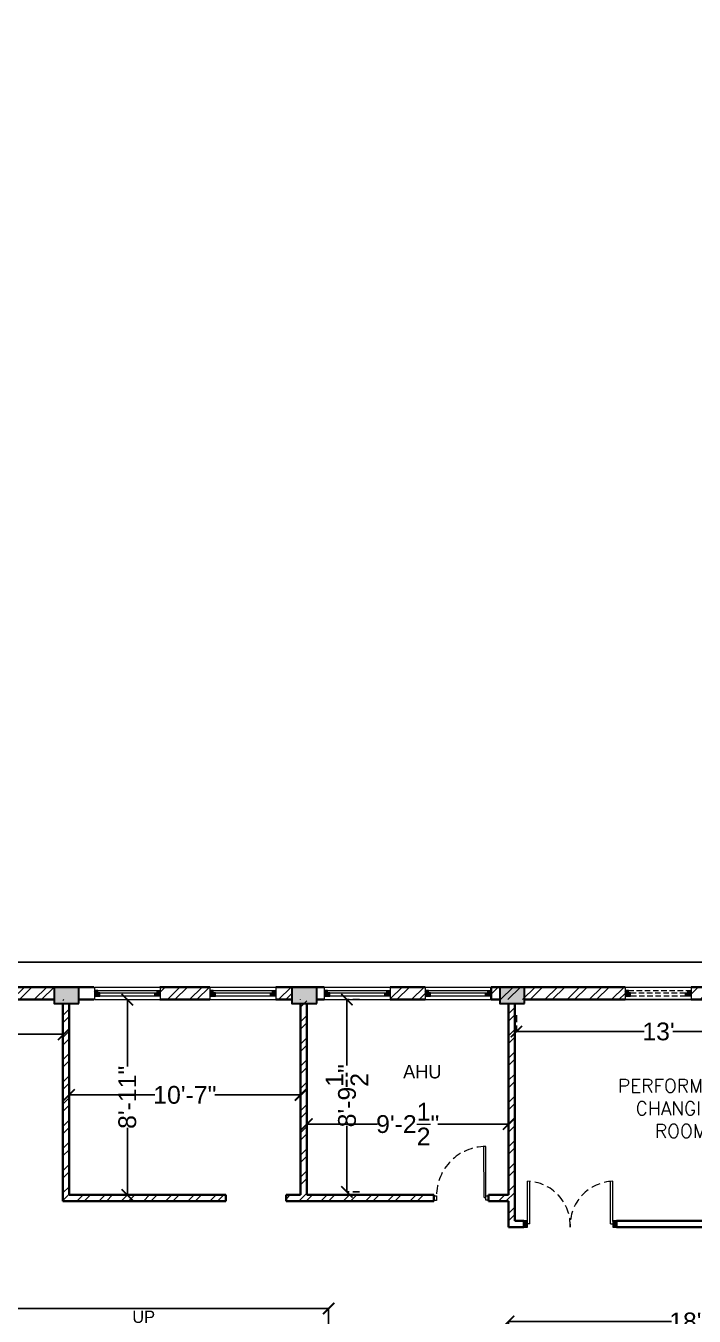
# Model space of a CAD drawing. Header units: inches. Extents: x 845 to 17085, y 908 to 10810.
# Drawn here: x 4651 to 5018, y 1903 to 2612 of the extents above; entities that cross this region are included whole.
import ezdxf

# ---------------------------------------------------------------- set-up
doc = ezdxf.new("R2010")
doc.units = ezdxf.units.IN
doc.header["$LTSCALE"] = 15
doc.header["$MEASUREMENT"] = 0
for name, pattern in [('ACAD_ISO04W100', [30.5, 24, -3, 0.5, -3]), ('CONTINUA', [0]), ('DASHED2', [0.375, 0.25, -0.125])]:
    doc.linetypes.add(name, pattern=pattern)
for name, color, linetype, lineweight in [('.15', 4, 'Continuous', 15), ('c1', 21, 'Continuous', 30), ('GRID', 8, 'ACAD_ISO04W100', 5), ('HATCH', 251, 'Continuous', 5), ('humans', 7, 'Continuous', 15), ('L-TXT', 255, 'Continuous', 9), ('PDF_Layer1', 1, 'Continuous', 18), ('wall 1', 1, 'Continuous', 35), ('WIND & DOOR', 160, 'Continuous', 9), ('window and door', 170, 'Continuous', 9)]:
    doc.layers.add(name, color=color, linetype=linetype, lineweight=lineweight)
for name, color, linetype in [('dimension', 7, 'Continuous'), ('MEUBLE', 55, 'Continuous'), ('TEX', 133, 'Continuous'), ('Text', 255, 'Continuous')]:
    doc.layers.add(name, color=color, linetype=linetype)
doc.layers.add('door and window', color=7, linetype='Continuous', lineweight=25, true_color=0x0609c1)
doc.styles.add('ROMANS', font='ROMANS')
doc.styles.get("Standard").update_dxf_attribs({"font": 'arial.ttf'})
doc.dimstyles.get("Standard").update_dxf_attribs({"dimtxt": 9.75, "dimasz": 6.25, "dimexe": 0.18, "dimexo": 0.0625, "dimgap": 0.09, "dimtad": 0, "dimdec": 1, "dimzin": 0, "dimdsep": 46, "dimlunit": 4, "dimtxsty": 'Standard', "dimblk": 'ARCHTICK', "dimcen": 0.09, "dimadec": 0, "dimazin": 0, "dimtfac": 1, "dimtdec": 1, "dimtofl": 0, "dimtmove": 0, "dimatfit": 3, "dimldrblk": 'ARCHTICK', "dimfxl": 1, "dimtolj": 1, "dimtzin": 0, "dimlwd": 25, "dimarcsym": 0})
pattern_1 = [(45, (-95896.523, -42758.996), (-6.0932045, 6.0932045), []), (45, (-95892.4605, -42758.996), (-6.0932045, 6.0932045), [])]

# ---------------------------------------------------------------- blocks, each defined once
blk = doc.blocks.new('_ArchTick')
at = {"layer": 'GRID', "color": 0, "const_width": 0.15}
blk.add_lwpolyline([(-0.5, -0.5), (0.5, 0.5)], dxfattribs=at)
blk = doc.blocks.new('*D371')
at = {"layer": 'Defpoints', "color": 0, "linetype": 'ByBlock', "lineweight": 211, "transparency": 16777216}
for p in [(5141.38, 2097.48), (3917.45, 2083.84), (5141.38, 2083.84)]:
    blk.add_point(p, dxfattribs=at)
at = {"layer": 'humans', "color": 0, "linetype": 'ByBlock', "lineweight": -2, "transparency": 16777216}
for p, q in [((3917.45, 2083.9), (3917.45, 2097.66)), ((5141.38, 2083.9), (5141.38, 2097.66))]:
    blk.add_line(p, q, dxfattribs=at)
at = {"layer": 'humans', "color": 0, "linetype": 'Continuous', "lineweight": 25, "transparency": 16777216}
for p, q in [((3917.45, 2097.48), (4517.72, 2097.48)), ((5141.38, 2097.48), (4541.11, 2097.48))]:
    blk.add_line(p, q, dxfattribs=at)
at = {"layer": 'humans', "color": 0, "linetype": 'ByBlock', "lineweight": 25, "transparency": 16777216, "xscale": 6.25, "yscale": 6.25, "zscale": 6.25, "rotation": 180}
blk.add_blockref('_ArchTick', (3917.45, 2097.48), dxfattribs=at)
at = {"layer": 'humans', "color": 0, "linetype": 'ByBlock', "lineweight": 25, "transparency": 16777216, "xscale": 6.25, "yscale": 6.25, "zscale": 6.25}
blk.add_blockref('_ArchTick', (5141.38, 2097.48), dxfattribs=at)
at = {"layer": 'humans', "color": 0, "linetype": 'ByBlock', "transparency": 16777216, "insert": (4529.41, 2097.48), "char_height": 9.75, "attachment_point": 5}
blk.add_mtext("\\A1;102'", dxfattribs=at)
blk = doc.blocks.new('*D359')
at = {"layer": 'Defpoints', "color": 0, "linetype": 'ByBlock', "lineweight": 211, "transparency": 16777216}
for p in [(4817.26, 1907.33), (4219.12, 1887.72), (4817.26, 1887.72)]:
    blk.add_point(p, dxfattribs=at)
at = {"layer": 'humans', "color": 0, "linetype": 'ByBlock', "lineweight": -2, "transparency": 16777216}
for p, q in [((4219.12, 1887.78), (4219.12, 1907.51)), ((4817.26, 1887.78), (4817.26, 1907.51))]:
    blk.add_line(p, q, dxfattribs=at)
at = {"layer": 'humans', "color": 0, "linetype": 'Continuous', "lineweight": 25, "transparency": 16777216}
for p, q in [((4219.12, 1907.33), (4497.37, 1907.33)), ((4817.26, 1907.33), (4539.01, 1907.33))]:
    blk.add_line(p, q, dxfattribs=at)
at = {"layer": 'humans', "color": 0, "linetype": 'ByBlock', "lineweight": 25, "transparency": 16777216, "xscale": 6.25, "yscale": 6.25, "zscale": 6.25, "rotation": 180}
blk.add_blockref('_ArchTick', (4219.12, 1907.33), dxfattribs=at)
at = {"layer": 'humans', "color": 0, "linetype": 'ByBlock', "lineweight": 25, "transparency": 16777216, "xscale": 6.25, "yscale": 6.25, "zscale": 6.25}
blk.add_blockref('_ArchTick', (4817.26, 1907.33), dxfattribs=at)
at = {"layer": 'humans', "color": 0, "linetype": 'ByBlock', "transparency": 16777216, "insert": (4518.19, 1907.33), "char_height": 9.75, "attachment_point": 5}
blk.add_mtext('\\A1;49\'-10"', dxfattribs=at)
blk = doc.blocks.new('*D360')
at = {"layer": 'Defpoints', "color": 0, "linetype": 'ByBlock', "lineweight": 211, "transparency": 16777216}
for p in [(4674.83, 2039.22), (4801.86, 2039.22), (4801.86, 2024.58)]:
    blk.add_point(p, dxfattribs=at)
at = {"layer": 'humans', "color": 0, "linetype": 'ByBlock', "lineweight": -2, "transparency": 16777216}
for p, q in [((4674.83, 2039.16), (4674.83, 2024.4)), ((4801.86, 2039.16), (4801.86, 2024.4))]:
    blk.add_line(p, q, dxfattribs=at)
at = {"layer": 'humans', "color": 0, "linetype": 'Continuous', "lineweight": 25, "transparency": 16777216}
for p, q in [((4674.83, 2024.58), (4721.97, 2024.58)), ((4801.86, 2024.58), (4754.73, 2024.58))]:
    blk.add_line(p, q, dxfattribs=at)
at = {"layer": 'humans', "color": 0, "linetype": 'ByBlock', "lineweight": 25, "transparency": 16777216, "xscale": 6.25, "yscale": 6.25, "zscale": 6.25, "rotation": 180}
blk.add_blockref('_ArchTick', (4674.83, 2024.58), dxfattribs=at)
at = {"layer": 'humans', "color": 0, "linetype": 'ByBlock', "lineweight": 25, "transparency": 16777216, "xscale": 6.25, "yscale": 6.25, "zscale": 6.25}
blk.add_blockref('_ArchTick', (4801.86, 2024.58), dxfattribs=at)
at = {"layer": 'humans', "color": 0, "linetype": 'ByBlock', "transparency": 16777216, "insert": (4738.35, 2024.58), "char_height": 9.75, "attachment_point": 5}
blk.add_mtext('\\A1;10\'-7"', dxfattribs=at)
blk = doc.blocks.new('*D361')
at = {"layer": 'Defpoints', "color": 0, "linetype": 'ByBlock', "lineweight": 211, "transparency": 16777216}
for p in [(4805.33, 2022.25), (4916.02, 2022.24), (4916.02, 2008.61)]:
    blk.add_point(p, dxfattribs=at)
at = {"layer": 'humans', "color": 0, "linetype": 'ByBlock', "lineweight": -2, "transparency": 16777216}
for p, q in [((4805.33, 2022.19), (4805.33, 2008.43)), ((4916.02, 2022.18), (4916.02, 2008.43))]:
    blk.add_line(p, q, dxfattribs=at)
at = {"layer": 'humans', "color": 0, "linetype": 'Continuous', "lineweight": 25, "transparency": 16777216}
for p, q in [((4805.33, 2008.61), (4844.07, 2008.61)), ((4916.02, 2008.61), (4877.28, 2008.61))]:
    blk.add_line(p, q, dxfattribs=at)
at = {"layer": 'humans', "color": 0, "linetype": 'ByBlock', "lineweight": 25, "transparency": 16777216, "xscale": 6.25, "yscale": 6.25, "zscale": 6.25}
for p, rotation in [((4805.33, 2008.61), 179.9970350144313), ((4916.02, 2008.61), 359.9970350144313)]:
    blk.add_blockref('_ArchTick', p, dxfattribs=dict(at, rotation=rotation))
at = {"layer": 'humans', "color": 0, "linetype": 'ByBlock', "transparency": 16777216, "insert": (4860.68, 2008.61), "char_height": 9.75, "attachment_point": 5, "rotation": 359.99704}
blk.add_mtext('\\A1;9\'-2{\\H1x;\\S1/2;}"', dxfattribs=at)
blk = doc.blocks.new('*D363')
at = {"layer": 'Defpoints', "color": 0, "linetype": 'ByBlock', "lineweight": 211, "transparency": 16777216}
for p in [(4706.8, 2076.91), (4706.8, 1969.7), (4706.8, 1969.7)]:
    blk.add_point(p, dxfattribs=at)
at = {"layer": 'humans', "color": 0, "linetype": 'Continuous', "lineweight": 25, "transparency": 16777216}
for p, q in [((4706.8, 2076.91), (4706.8, 2040.15)), ((4706.8, 1969.7), (4706.8, 2006.46))]:
    blk.add_line(p, q, dxfattribs=at)
at = {"layer": 'humans', "color": 0, "linetype": 'ByBlock', "lineweight": -2, "transparency": 16777216}
for p, q in [((4706.86, 2076.91), (4706.98, 2076.91)), ((4706.86, 1969.7), (4706.98, 1969.7))]:
    blk.add_line(p, q, dxfattribs=at)
at = {"layer": 'humans', "color": 0, "linetype": 'ByBlock', "lineweight": 25, "transparency": 16777216, "xscale": 6.25, "yscale": 6.25, "zscale": 6.25}
for p, rotation in [((4706.8, 2076.91), 90), ((4706.8, 1969.7), 270)]:
    blk.add_blockref('_ArchTick', p, dxfattribs=dict(at, rotation=rotation))
at = {"layer": 'humans', "color": 0, "linetype": 'ByBlock', "transparency": 16777216, "insert": (4706.8, 2023.3), "char_height": 9.75, "attachment_point": 5, "rotation": 90}
blk.add_mtext('\\A1;8\'-11"', dxfattribs=at)
blk = doc.blocks.new('*D364')
at = {"layer": 'Defpoints', "color": 0, "linetype": 'ByBlock', "lineweight": 211, "transparency": 16777216}
for p in [(5134.58, 1900.25), (4916.02, 1890.39), (5134.58, 1890.39)]:
    blk.add_point(p, dxfattribs=at)
at = {"layer": 'humans', "color": 0, "linetype": 'ByBlock', "lineweight": -2, "transparency": 16777216}
for p, q in [((4916.02, 1890.45), (4916.02, 1900.43)), ((5134.58, 1890.45), (5134.58, 1900.43))]:
    blk.add_line(p, q, dxfattribs=at)
at = {"layer": 'humans', "color": 0, "linetype": 'Continuous', "lineweight": 25, "transparency": 16777216}
for p, q in [((4916.02, 1900.25), (5005.37, 1900.25)), ((5134.58, 1900.25), (5045.23, 1900.25))]:
    blk.add_line(p, q, dxfattribs=at)
at = {"layer": 'humans', "color": 0, "linetype": 'ByBlock', "lineweight": 25, "transparency": 16777216, "xscale": 6.25, "yscale": 6.25, "zscale": 6.25, "rotation": 180}
blk.add_blockref('_ArchTick', (4916.02, 1900.25), dxfattribs=at)
at = {"layer": 'humans', "color": 0, "linetype": 'ByBlock', "lineweight": 25, "transparency": 16777216, "xscale": 6.25, "yscale": 6.25, "zscale": 6.25}
blk.add_blockref('_ArchTick', (5134.58, 1900.25), dxfattribs=at)
at = {"layer": 'humans', "color": 0, "linetype": 'ByBlock', "transparency": 16777216, "insert": (5025.3, 1900.25), "char_height": 9.75, "attachment_point": 5}
blk.add_mtext('\\A1;18\'-2{\\H1x;\\S1/2;}"', dxfattribs=at)
blk = doc.blocks.new('*D296')
at = {"layer": 'Defpoints', "color": 0, "linetype": 'DASHED2', "lineweight": 211, "transparency": 16777216}
for p in [(4382.32, 2057.91), (4671.82, 2057.91), (4671.82, 2057.91)]:
    blk.add_point(p, dxfattribs=at)
at = {"layer": 'dimension', "color": 0, "linetype": 'DASHED2', "lineweight": -2, "transparency": 16777216}
for p, q in [((4382.32, 2057.97), (4382.32, 2058.09)), ((4671.82, 2057.97), (4671.82, 2058.09))]:
    blk.add_line(p, q, dxfattribs=at)
at = {"layer": 'dimension', "color": 0, "linetype": 'Continuous', "lineweight": 25, "transparency": 16777216}
for p, q in [((4382.32, 2057.91), (4506.59, 2057.91)), ((4671.82, 2057.91), (4547.54, 2057.91))]:
    blk.add_line(p, q, dxfattribs=at)
at = {"layer": 'dimension', "color": 0, "linetype": 'DASHED2', "lineweight": 25, "transparency": 16777216, "xscale": 6.25, "yscale": 6.25, "zscale": 6.25, "rotation": 180}
blk.add_blockref('_ArchTick', (4382.32, 2057.91), dxfattribs=at)
at = {"layer": 'dimension', "color": 0, "linetype": 'DASHED2', "lineweight": 25, "transparency": 16777216, "xscale": 6.25, "yscale": 6.25, "zscale": 6.25}
blk.add_blockref('_ArchTick', (4671.82, 2057.91), dxfattribs=at)
at = {"layer": 'dimension', "color": 0, "linetype": 'DASHED2', "lineweight": 30, "transparency": 16777216, "insert": (4527.07, 2057.91), "char_height": 9.75, "attachment_point": 5}
blk.add_mtext('\\A1;24\'-1{\\H1x;\\S1/2;}"', dxfattribs=at)
blk = doc.blocks.new('*D297')
at = {"layer": 'Defpoints', "color": 0, "linetype": 'DASHED2', "lineweight": 211, "transparency": 16777216}
for p in [(4834.32, 2076.91), (4827.32, 1971.41), (4834.32, 1971.41)]:
    blk.add_point(p, dxfattribs=at)
at = {"layer": 'dimension', "color": 0, "linetype": 'DASHED2', "lineweight": -2, "transparency": 16777216}
for p, q in [((4834.25, 2076.91), (4827.14, 2076.91)), ((4834.25, 1971.41), (4827.14, 1971.41))]:
    blk.add_line(p, q, dxfattribs=at)
at = {"layer": 'dimension', "color": 0, "linetype": 'Continuous', "lineweight": 25, "transparency": 16777216}
for p, q in [((4827.32, 2076.91), (4827.32, 2040.77)), ((4827.32, 1971.41), (4827.32, 2007.55))]:
    blk.add_line(p, q, dxfattribs=at)
at = {"layer": 'dimension', "color": 0, "linetype": 'DASHED2', "lineweight": 25, "transparency": 16777216, "xscale": 6.25, "yscale": 6.25, "zscale": 6.25}
for p, rotation in [((4827.32, 2076.91), 90), ((4827.32, 1971.41), 270)]:
    blk.add_blockref('_ArchTick', p, dxfattribs=dict(at, rotation=rotation))
at = {"layer": 'dimension', "color": 0, "linetype": 'DASHED2', "lineweight": 30, "transparency": 16777216, "insert": (4827.32, 2024.16), "char_height": 9.75, "attachment_point": 5, "rotation": 90}
blk.add_mtext('\\A1;8\'-9{\\H1x;\\S1/2;}"', dxfattribs=at)
blk = doc.blocks.new('*D298')
at = {"layer": 'Defpoints', "color": 0, "linetype": 'DASHED2', "lineweight": 211, "transparency": 16777216}
for p in [(4920.32, 2068.41), (5076.32, 2068.41), (5076.32, 2059.41)]:
    blk.add_point(p, dxfattribs=at)
at = {"layer": 'dimension', "color": 0, "linetype": 'DASHED2', "lineweight": -2, "transparency": 16777216}
for p, q in [((4920.32, 2068.34), (4920.32, 2059.23)), ((5076.32, 2068.34), (5076.32, 2059.23))]:
    blk.add_line(p, q, dxfattribs=at)
at = {"layer": 'dimension', "color": 0, "linetype": 'Continuous', "lineweight": 25, "transparency": 16777216}
for p, q in [((4920.32, 2059.41), (4990.41, 2059.41)), ((5076.32, 2059.41), (5006.22, 2059.41))]:
    blk.add_line(p, q, dxfattribs=at)
at = {"layer": 'dimension', "color": 0, "linetype": 'DASHED2', "lineweight": 25, "transparency": 16777216, "xscale": 6.25, "yscale": 6.25, "zscale": 6.25, "rotation": 180}
blk.add_blockref('_ArchTick', (4920.32, 2059.41), dxfattribs=at)
at = {"layer": 'dimension', "color": 0, "linetype": 'DASHED2', "lineweight": 25, "transparency": 16777216, "xscale": 6.25, "yscale": 6.25, "zscale": 6.25}
blk.add_blockref('_ArchTick', (5076.32, 2059.41), dxfattribs=at)
at = {"layer": 'dimension', "color": 0, "linetype": 'DASHED2', "lineweight": 30, "transparency": 16777216, "insert": (4998.32, 2059.41), "char_height": 9.75, "attachment_point": 5}
blk.add_mtext("\\A1;13'", dxfattribs=at)
blk = doc.blocks.new('*D328')
at = {"layer": 'Defpoints', "color": 0, "linetype": 'DASHED2', "lineweight": 211, "transparency": 16777216}
for p in [(4447.8, 4239.51), (4276.42, 3387.16), (4447.8, 3387.16), (4733.32, 1786.91), (4733.32, 1708.41), (4746.82, 1708.41)]:
    blk.add_point(p, dxfattribs=at)
at = {"layer": 'dimension', "color": 0, "linetype": 'DASHED2', "lineweight": -2, "transparency": 16777216}
for p, q in [((4733.38, 1786.91), (4747, 1786.91)), ((4733.38, 1708.41), (4747, 1708.41))]:
    blk.add_line(p, q, dxfattribs=at)
at = {"layer": 'dimension', "color": 0, "linetype": 'Continuous', "lineweight": 25, "transparency": 16777216}
for p, q in [((4746.82, 1786.91), (4746.82, 1764.29)), ((4746.82, 1708.41), (4746.82, 1731.03))]:
    blk.add_line(p, q, dxfattribs=at)
at = {"layer": 'L-TXT', "color": 0, "linetype": 'DASHED2', "lineweight": -2, "transparency": 16777216}
for p, q in [((4447.74, 4239.51), (4276.24, 4239.51)), ((4447.74, 3387.16), (4276.24, 3387.16))]:
    blk.add_line(p, q, dxfattribs=at)
at = {"layer": 'L-TXT', "color": 0, "linetype": 'Continuous', "lineweight": 25, "transparency": 16777216}
for p, q in [((4276.42, 4239.51), (4276.42, 3833.69)), ((4276.42, 3387.16), (4276.42, 3792.99))]:
    blk.add_line(p, q, dxfattribs=at)
at = {"layer": 'dimension', "color": 0, "linetype": 'DASHED2', "lineweight": 25, "transparency": 16777216, "xscale": 6.25, "yscale": 6.25, "zscale": 6.25}
for p, rotation in [((4746.82, 1786.91), 90), ((4746.82, 1708.41), 270)]:
    blk.add_blockref('_ArchTick', p, dxfattribs=dict(at, rotation=rotation))
at = {"layer": 'L-TXT', "color": 0, "linetype": 'DASHED2', "lineweight": 25, "transparency": 16777216, "xscale": 6.25, "yscale": 6.25, "zscale": 6.25}
for p, rotation in [((4276.42, 4239.51), 90), ((4276.42, 3387.16), 270)]:
    blk.add_blockref('_ArchTick', p, dxfattribs=dict(at, rotation=rotation))
at = {"layer": 'dimension', "color": 0, "linetype": 'DASHED2', "lineweight": 30, "transparency": 16777216, "insert": (4746.82, 1747.66), "char_height": 9.75, "attachment_point": 5, "rotation": 90}
blk.add_mtext('\\A1;6\'-6{\\H1x;\\S1/2;}"', dxfattribs=at)
at = {"layer": 'L-TXT', "color": 0, "linetype": 'DASHED2', "lineweight": 211, "transparency": 16777216, "insert": (4276.42, 3813.34), "char_height": 9.75, "attachment_point": 5, "rotation": 90}
blk.add_mtext('\\A1;71\'-0{\\H1x;\\S1/2;}"', dxfattribs=at)
blk = doc.blocks.new('*D329')
at = {"layer": 'Defpoints', "color": 0, "linetype": 'DASHED2', "lineweight": 211, "transparency": 16777216}
for p in [(4691.56, 3167.57), (5410.35, 3167.57), (5410.35, 3120), (4696.82, 1742.41), (4339.82, 1701.91), (4696.82, 1701.91)]:
    blk.add_point(p, dxfattribs=at)
at = {"layer": 'dimension', "color": 0, "linetype": 'DASHED2', "lineweight": -2, "transparency": 16777216}
for p, q in [((4339.82, 1701.97), (4339.82, 1742.59)), ((4696.82, 1701.97), (4696.82, 1742.59))]:
    blk.add_line(p, q, dxfattribs=at)
at = {"layer": 'dimension', "color": 0, "linetype": 'Continuous', "lineweight": 25, "transparency": 16777216}
for p, q in [((4339.82, 1742.41), (4501.4, 1742.41)), ((4696.82, 1742.41), (4535.24, 1742.41))]:
    blk.add_line(p, q, dxfattribs=at)
at = {"layer": 'L-TXT', "color": 0, "linetype": 'DASHED2', "lineweight": -2, "transparency": 16777216}
for p, q in [((4691.56, 3167.51), (4691.56, 3119.82)), ((5410.35, 3167.51), (5410.35, 3119.82))]:
    blk.add_line(p, q, dxfattribs=at)
at = {"layer": 'L-TXT', "color": 0, "linetype": 'Continuous', "lineweight": 25, "transparency": 16777216}
for p, q in [((4691.56, 3120), (5030.33, 3120)), ((5410.35, 3120), (5071.58, 3120))]:
    blk.add_line(p, q, dxfattribs=at)
at = {"layer": 'dimension', "color": 0, "linetype": 'DASHED2', "lineweight": 25, "transparency": 16777216, "xscale": 6.25, "yscale": 6.25, "zscale": 6.25, "rotation": 180}
blk.add_blockref('_ArchTick', (4339.82, 1742.41), dxfattribs=at)
at = {"layer": 'dimension', "color": 0, "linetype": 'DASHED2', "lineweight": 25, "transparency": 16777216, "xscale": 6.25, "yscale": 6.25, "zscale": 6.25}
blk.add_blockref('_ArchTick', (4696.82, 1742.41), dxfattribs=at)
at = {"layer": 'L-TXT', "color": 0, "linetype": 'DASHED2', "lineweight": 25, "transparency": 16777216, "xscale": 6.25, "yscale": 6.25, "zscale": 6.25, "rotation": 180}
blk.add_blockref('_ArchTick', (4691.56, 3120), dxfattribs=at)
at = {"layer": 'L-TXT', "color": 0, "linetype": 'DASHED2', "lineweight": 25, "transparency": 16777216, "xscale": 6.25, "yscale": 6.25, "zscale": 6.25}
blk.add_blockref('_ArchTick', (5410.35, 3120), dxfattribs=at)
at = {"layer": 'dimension', "color": 0, "linetype": 'DASHED2', "lineweight": 30, "transparency": 16777216, "insert": (4518.32, 1742.41), "char_height": 9.75, "attachment_point": 5}
blk.add_mtext('\\A1;29\'-9"', dxfattribs=at)
at = {"layer": 'L-TXT', "color": 0, "linetype": 'DASHED2', "lineweight": 211, "transparency": 16777216, "insert": (5050.95, 3120), "char_height": 9.75, "attachment_point": 5}
blk.add_mtext('\\A1;59\'-11"', dxfattribs=at)
blk = doc.blocks.new('*D330')
at = {"layer": 'Defpoints', "color": 0, "linetype": 'DASHED2', "lineweight": 211, "transparency": 16777216}
for p in [(4604.18, 3386.35), (4693.26, 3385.65), (4691.56, 3167.57), (4255.32, 1589.91), (4778.82, 1589.91), (4778.82, 1555.41)]:
    blk.add_point(p, dxfattribs=at)
at = {"layer": 'dimension', "color": 0, "linetype": 'DASHED2', "lineweight": -2, "transparency": 16777216}
for p, q in [((4255.32, 1589.84), (4255.32, 1555.23)), ((4778.82, 1589.84), (4778.82, 1555.23))]:
    blk.add_line(p, q, dxfattribs=at)
at = {"layer": 'dimension', "color": 0, "linetype": 'Continuous', "lineweight": 25, "transparency": 16777216}
for p, q in [((4255.32, 1555.41), (4496.48, 1555.41)), ((4778.82, 1555.41), (4537.65, 1555.41))]:
    blk.add_line(p, q, dxfattribs=at)
at = {"layer": 'L-TXT', "color": 0, "linetype": 'Continuous', "lineweight": 25, "transparency": 16777216}
for p, q in [((4604.18, 3386.35), (4603.46, 3293.69)), ((4602.48, 3168.27), (4603.2, 3260.93))]:
    blk.add_line(p, q, dxfattribs=at)
at = {"layer": 'L-TXT', "color": 0, "linetype": 'DASHED2', "lineweight": -2, "transparency": 16777216}
for p, q in [((4693.2, 3385.65), (4604, 3386.35)), ((4691.5, 3167.58), (4602.3, 3168.27))]:
    blk.add_line(p, q, dxfattribs=at)
at = {"layer": 'dimension', "color": 0, "linetype": 'DASHED2', "lineweight": 25, "transparency": 16777216, "xscale": 6.25, "yscale": 6.25, "zscale": 6.25, "rotation": 180}
blk.add_blockref('_ArchTick', (4255.32, 1555.41), dxfattribs=at)
at = {"layer": 'dimension', "color": 0, "linetype": 'DASHED2', "lineweight": 25, "transparency": 16777216, "xscale": 6.25, "yscale": 6.25, "zscale": 6.25}
blk.add_blockref('_ArchTick', (4778.82, 1555.41), dxfattribs=at)
at = {"layer": 'L-TXT', "color": 0, "linetype": 'DASHED2', "lineweight": 25, "transparency": 16777216, "xscale": 6.25, "yscale": 6.25, "zscale": 6.25}
for p, rotation in [((4604.18, 3386.35), 89.55230025782309), ((4602.48, 3168.27), 269.5523002578231)]:
    blk.add_blockref('_ArchTick', p, dxfattribs=dict(at, rotation=rotation))
at = {"layer": 'dimension', "color": 0, "linetype": 'DASHED2', "lineweight": 30, "transparency": 16777216, "insert": (4517.07, 1555.41), "char_height": 9.75, "attachment_point": 5}
blk.add_mtext('\\A1;43\'-7{\\H1x;\\S1/2;}"', dxfattribs=at)
at = {"layer": 'L-TXT', "color": 0, "linetype": 'DASHED2', "lineweight": 211, "transparency": 16777216, "insert": (4603.33, 3277.31), "char_height": 9.75, "attachment_point": 5, "rotation": 89.5523}
blk.add_mtext('\\A1;18\'-2"', dxfattribs=at)
blk = doc.blocks.new('*D331')
at = {"layer": 'Defpoints', "color": 0, "linetype": 'DASHED2', "lineweight": 211, "transparency": 16777216}
for p in [(5671.72, 4291.1), (4447.8, 4239.51), (5671.72, 4239.51), (4819.32, 1356.91), (4865.82, 1356.91), (4865.82, 1021.91)]:
    blk.add_point(p, dxfattribs=at)
at = {"layer": 'dimension', "color": 0, "linetype": 'DASHED2', "lineweight": -2, "transparency": 16777216}
for p, q in [((4865.75, 1356.91), (4819.14, 1356.91)), ((4865.75, 1021.91), (4819.14, 1021.91))]:
    blk.add_line(p, q, dxfattribs=at)
at = {"layer": 'dimension', "color": 0, "linetype": 'Continuous', "lineweight": 25, "transparency": 16777216}
for p, q in [((4819.32, 1356.91), (4819.32, 1210.11)), ((4819.32, 1021.91), (4819.32, 1168.7))]:
    blk.add_line(p, q, dxfattribs=at)
at = {"layer": 'L-TXT', "color": 0, "linetype": 'DASHED2', "lineweight": -2, "transparency": 16777216}
for p, q in [((4447.8, 4239.58), (4447.8, 4291.28)), ((5671.72, 4239.58), (5671.72, 4291.28))]:
    blk.add_line(p, q, dxfattribs=at)
at = {"layer": 'L-TXT', "color": 0, "linetype": 'Continuous', "lineweight": 25, "transparency": 16777216}
for p, q in [((4447.8, 4291.1), (5048.07, 4291.1)), ((5671.72, 4291.1), (5071.45, 4291.1))]:
    blk.add_line(p, q, dxfattribs=at)
at = {"layer": 'dimension', "color": 0, "linetype": 'DASHED2', "lineweight": 25, "transparency": 16777216, "xscale": 6.25, "yscale": 6.25, "zscale": 6.25}
for p, rotation in [((4819.32, 1356.91), 90), ((4819.32, 1021.91), 270)]:
    blk.add_blockref('_ArchTick', p, dxfattribs=dict(at, rotation=rotation))
at = {"layer": 'L-TXT', "color": 0, "linetype": 'DASHED2', "lineweight": 25, "transparency": 16777216, "xscale": 6.25, "yscale": 6.25, "zscale": 6.25, "rotation": 180}
blk.add_blockref('_ArchTick', (4447.8, 4291.1), dxfattribs=at)
at = {"layer": 'L-TXT', "color": 0, "linetype": 'DASHED2', "lineweight": 25, "transparency": 16777216, "xscale": 6.25, "yscale": 6.25, "zscale": 6.25}
blk.add_blockref('_ArchTick', (5671.72, 4291.1), dxfattribs=at)
at = {"layer": 'dimension', "color": 0, "linetype": 'DASHED2', "lineweight": 30, "transparency": 16777216, "insert": (4819.32, 1189.41), "char_height": 9.75, "attachment_point": 5, "rotation": 90}
blk.add_mtext('\\A1;27\'-11"', dxfattribs=at)
at = {"layer": 'L-TXT', "color": 0, "linetype": 'DASHED2', "lineweight": 211, "transparency": 16777216, "insert": (5059.76, 4291.1), "char_height": 9.75, "attachment_point": 5}
blk.add_mtext("\\A1;102'", dxfattribs=at)

msp = doc.modelspace()

# ---------------------------------------------------------------- hatches: boundary and pattern name
at = {"layer": 'HATCH'}
h = msp.add_hatch(dxfattribs=at)
h.set_pattern_fill('ANSI32', color=256, scale=0.904682)
h.set_pattern_definition(pattern_1)
h.paths.add_polyline_path([(4797.13, 2083.84), (4788.3, 2083.84), (4788.3, 2076.91), (4801.86, 2076.91), (4801.86, 1969.7), (4793.96, 1969.7), (4793.96, 1966.23), (4871.97, 1966.23), (4871.97, 1969.7), (4805.33, 1969.7), (4805.33, 2076.91), (4797.13, 2076.91)])
h.paths.add_polyline_path([(4870.26, 2083.84), (4851.1, 2083.84), (4851.1, 2076.91), (4870.26, 2076.91)], flags=17)
h.paths.add_polyline_path([(4980, 2083.84), (4906.44, 2083.84), (4906.44, 2076.91), (4916.02, 2076.91), (4916.02, 1969.69), (4905.06, 1969.7), (4905.06, 1966.22), (4916.02, 1966.22), (4916.02, 1952.06), (4919.49, 1952.06), (4919.49, 2076.91), (4940.3, 2076.91), (4980, 2076.91)])
h.paths.add_polyline_path([(4752.11, 2083.84), (4724.59, 2083.84), (4724.59, 2076.91), (4752.11, 2076.91)])
h.paths.add_polyline_path([(4666.64, 2083.84), (4643.4, 2083.84), (4643.4, 2076.91), (4671.37, 2076.91), (4671.37, 1966.23), (4760.87, 1966.23), (4760.87, 1969.7), (4674.83, 1969.7), (4674.83, 2076.91), (4666.64, 2076.91)])
h = msp.add_hatch(color=256, dxfattribs=at)
h.dxf.hatch_style = 1
h.paths.add_polyline_path([(4680.21, 2083.84), (4680.21, 2074.8), (4666.64, 2074.8), (4666.64, 2083.84)])
h = msp.add_hatch(color=256, dxfattribs=at)
h.dxf.hatch_style = 1
h.paths.add_polyline_path([(4810.71, 2083.84), (4810.71, 2074.8), (4797.13, 2074.8), (4797.13, 2083.84)])
h = msp.add_hatch(color=256, dxfattribs=at)
h.dxf.hatch_style = 1
h.paths.add_polyline_path([(4924.86, 2083.84), (4924.86, 2074.8), (4911.29, 2074.8), (4911.29, 2083.84)])
h = msp.add_hatch(dxfattribs=at)
h.set_pattern_fill('ANSI32', color=256, scale=0.904682)
h.set_pattern_definition(pattern_1)
h.paths.add_polyline_path([(5141.37, 2083.84), (5016.19, 2083.84), (5016.19, 2076.91), (5076.7, 2076.91), (5076.7, 2066.14), (5080.16, 2066.14), (5080.16, 2076.91), (5127.8, 2076.91), (5127.8, 2074.8), (5141.37, 2074.8)])
at = {"layer": 'window and door', "linetype": 'ByBlock', "true_color": 0x000000}
h = msp.add_hatch(dxfattribs=at)
h.set_pattern_fill('ANSI31', color=18, scale=0.120624, angle=180)
h.set_pattern_definition([(225, (-71241.40223, 1756317.9228), (0.27080908924, -0.27080908924), [])])
h.paths.add_polyline_path([(4973.29, 1952.06), (4973.29, 1952.4), (4973.29, 1955.46), (4975.34, 1955.46), (4975.34, 1952.06)])
h.paths.add_polyline_path([(4924.39, 1952.06), (4924.39, 1955.46), (4926.43, 1955.46), (4926.43, 1955.12), (4926.43, 1952.06)])

# ---------------------------------------------------------------- linework, layer by layer
at = {"layer": '.15', "lineweight": 15}
for p, q in [((4688.71, 2083.84), (4724.89, 2083.84)), ((4752.11, 2083.84), (4788.3, 2083.84)), ((4814.91, 2083.84), (4851.1, 2083.84)), ((4870.26, 2083.84), (4906.44, 2083.84)), ((4980, 2083.84), (5016.19, 2083.84)), ((4688.71, 2076.91), (4724.89, 2076.91)), ((4752.11, 2076.91), (4788.3, 2076.91)), ((4814.91, 2076.91), (4851.1, 2076.91)), ((4870.26, 2076.91), (4906.44, 2076.91)), ((5016.19, 2076.91), (4980, 2076.91)), ((4980, 2076.91), (5016.19, 2076.91))]:
    msp.add_line(p, q, dxfattribs=at)
at = {"layer": 'c1'}
for points in [[(4680.21, 2074.8), (4680.21, 2083.84), (4666.64, 2083.84), (4666.64, 2074.8)], [(4810.71, 2074.8), (4810.71, 2083.84), (4797.13, 2083.84), (4797.13, 2074.8)], [(4924.86, 2074.8), (4924.86, 2083.84), (4911.29, 2083.84), (4911.29, 2074.8)]]:
    msp.add_lwpolyline(points, close=True, dxfattribs=at)
at = {"layer": 'door and window', "color": 18, "lineweight": 0, "true_color": 0x000000}
for p, q in [((4902.55, 1968.24), (4902.51, 1996.28)), ((4903.55, 1969.24), (4903.51, 1996.3)), ((4902.55, 1968.24), (4903.55, 1968.24))]:
    msp.add_line(p, q, dxfattribs=at)
msp.add_lwpolyline([(4903.55, 1969.24), (4905.06, 1969.24), (4905.06, 1966.74), (4903.55, 1966.74)], close=True, dxfattribs=at)
at = {"layer": 'HATCH', "lineweight": 0}
for p, q in [((4688.71, 2081.47), (4689.12, 2081.88)), ((4688.71, 2080.81), (4689.78, 2081.88)), ((4688.71, 2080.14), (4690.44, 2081.88)), ((4688.71, 2079.48), (4690.52, 2081.29)), ((4688.75, 2078.87), (4690.56, 2080.68)), ((4689.41, 2078.87), (4691.22, 2080.68)), ((4690.08, 2078.87), (4691.72, 2080.51)), ((4690.74, 2078.87), (4691.72, 2079.85)), ((4691.4, 2078.87), (4691.72, 2079.19)), ((4723.52, 2078.87), (4721.88, 2080.51)), ((4722.86, 2078.87), (4721.88, 2079.85)), ((4722.2, 2078.87), (4721.88, 2079.19)), ((4724.19, 2078.87), (4722.38, 2080.68)), ((4724.85, 2078.87), (4723.04, 2080.68)), ((4724.89, 2079.48), (4723.08, 2081.29)), ((4724.89, 2080.14), (4723.16, 2081.88)), ((4724.89, 2080.81), (4723.82, 2081.88)), ((4724.89, 2081.47), (4724.48, 2081.88)), ((4752.11, 2081.47), (4752.53, 2081.88)), ((4752.11, 2080.81), (4753.19, 2081.88)), ((4752.11, 2080.14), (4753.85, 2081.88)), ((4752.11, 2079.48), (4753.92, 2081.29)), ((4752.16, 2078.87), (4753.97, 2080.68)), ((4752.82, 2078.87), (4754.63, 2080.68)), ((4753.48, 2078.87), (4755.13, 2080.51)), ((4754.14, 2078.87), (4755.13, 2079.85)), ((4754.81, 2078.87), (4755.13, 2079.19)), ((4786.93, 2078.87), (4785.28, 2080.51)), ((4786.27, 2078.87), (4785.28, 2079.85)), ((4785.61, 2078.87), (4785.28, 2079.19)), ((4787.59, 2078.87), (4785.78, 2080.68)), ((4788.25, 2078.87), (4786.44, 2080.68)), ((4788.3, 2079.48), (4786.49, 2081.29)), ((4788.3, 2080.14), (4786.56, 2081.88)), ((4788.3, 2080.81), (4787.22, 2081.88)), ((4788.3, 2081.47), (4787.89, 2081.88)), ((4814.91, 2081.47), (4815.32, 2081.88)), ((4814.91, 2080.81), (4815.99, 2081.88)), ((4814.91, 2080.14), (4816.65, 2081.88)), ((4814.91, 2079.48), (4816.72, 2081.29)), ((4814.96, 2078.87), (4816.77, 2080.68)), ((4815.62, 2078.87), (4817.43, 2080.68)), ((4816.28, 2078.87), (4817.93, 2080.51)), ((4816.94, 2078.87), (4817.93, 2079.85)), ((4817.6, 2078.87), (4817.93, 2079.19)), ((4849.73, 2078.87), (4848.08, 2080.51)), ((4849.07, 2078.87), (4848.08, 2079.85)), ((4848.41, 2078.87), (4848.08, 2079.19)), ((4850.39, 2078.87), (4848.58, 2080.68)), ((4851.05, 2078.87), (4849.24, 2080.68)), ((4851.1, 2079.48), (4849.29, 2081.29)), ((4851.1, 2080.14), (4849.36, 2081.88)), ((4851.1, 2080.81), (4850.02, 2081.88)), ((4851.1, 2081.47), (4850.69, 2081.88)), ((4870.26, 2081.47), (4870.67, 2081.88)), ((4870.26, 2080.81), (4871.33, 2081.88)), ((4870.26, 2080.14), (4871.99, 2081.88)), ((4870.26, 2079.48), (4872.07, 2081.29)), ((4870.3, 2078.87), (4872.11, 2080.68)), ((4870.96, 2078.87), (4872.77, 2080.68)), ((4871.63, 2078.87), (4873.27, 2080.51)), ((4872.29, 2078.87), (4873.27, 2079.85)), ((4872.95, 2078.87), (4873.27, 2079.19)), ((4905.07, 2078.87), (4903.43, 2080.51)), ((4904.41, 2078.87), (4903.43, 2079.85)), ((4903.75, 2078.87), (4903.43, 2079.19)), ((4905.74, 2078.87), (4903.93, 2080.68)), ((4906.4, 2078.87), (4904.59, 2080.68)), ((4906.44, 2079.48), (4904.63, 2081.29)), ((4906.44, 2080.14), (4904.71, 2081.88)), ((4906.44, 2080.81), (4905.37, 2081.88)), ((4906.44, 2081.47), (4906.03, 2081.88)), ((4980, 2081.47), (4980.41, 2081.88)), ((4980, 2080.81), (4981.07, 2081.88)), ((4980, 2080.14), (4981.74, 2081.88)), ((4980, 2079.48), (4981.81, 2081.29)), ((4980.04, 2078.87), (4981.85, 2080.68)), ((4980.71, 2078.87), (4982.52, 2080.68)), ((4981.37, 2078.87), (4983.01, 2080.51)), ((4982.03, 2078.87), (4983.01, 2079.85)), ((4982.69, 2078.87), (4983.01, 2079.19)), ((5014.82, 2078.87), (5013.17, 2080.51)), ((5014.15, 2078.87), (5013.17, 2079.85)), ((5013.49, 2078.87), (5013.17, 2079.19)), ((5015.48, 2078.87), (5013.67, 2080.68)), ((5016.14, 2078.87), (5014.33, 2080.68)), ((5016.19, 2079.48), (5014.38, 2081.29)), ((5016.19, 2080.14), (5014.45, 2081.88)), ((5016.19, 2080.81), (5015.11, 2081.88)), ((5016.19, 2081.47), (5015.77, 2081.88))]:
    msp.add_line(p, q, dxfattribs=at)
at = {"layer": 'MEUBLE', "linetype": 'Continuous', "lineweight": 0}
msp.add_line((4924.86, 2076.91), (4940.3, 2076.91), dxfattribs=at)
at = {"layer": 'PDF_Layer1', "lineweight": 18}
for p, q in [((4688.71, 2083.84), (4688.71, 2076.91)), ((4724.89, 2083.84), (4724.89, 2076.91)), ((4752.11, 2083.84), (4752.11, 2076.91)), ((4788.3, 2083.84), (4788.3, 2076.91)), ((4814.91, 2083.84), (4814.91, 2076.91)), ((4851.1, 2083.84), (4851.1, 2076.91)), ((4870.26, 2083.84), (4870.26, 2076.91)), ((4980, 2083.84), (4980, 2076.91)), ((5016.19, 2083.84), (5016.19, 2076.91))]:
    msp.add_line(p, q, dxfattribs=at)
at = {"layer": 'wall 1', "ltscale": 1.5}
for p, q in [((4643.4, 2083.84), (4688.4, 2083.84)), ((4724.59, 2083.84), (4752.11, 2083.84)), ((4788.3, 2083.84), (4814.91, 2083.84)), ((4851.1, 2083.84), (4870.26, 2083.84)), ((4906.44, 2083.84), (4980, 2083.84)), ((4906.44, 2083.84), (4906.44, 2076.91)), ((5016.19, 2083.84), (5141.38, 2083.84)), ((4643.4, 2076.91), (4666.64, 2076.91)), ((4680.21, 2076.91), (4688.4, 2076.91)), ((4724.59, 2076.91), (4752.11, 2076.91)), ((4797.13, 2076.91), (4788.3, 2076.91)), ((4810.71, 2076.91), (4814.91, 2076.91)), ((4851.1, 2076.91), (4870.26, 2076.91)), ((4911.29, 2076.91), (4906.44, 2076.91)), ((4924.86, 2076.91), (4980, 2076.91)), ((5016.19, 2076.91), (5076.7, 2076.91)), ((4671.37, 1966.23), (4671.37, 2074.8)), ((4674.83, 1969.7), (4674.83, 2074.8)), ((4801.86, 1969.7), (4801.86, 2074.8)), ((4805.33, 1969.7), (4805.33, 2074.8)), ((4916.02, 1969.69), (4916.02, 2074.8)), ((4919.49, 1955.53), (4919.49, 2074.8)), ((4919.49, 2074.8), (4919.49, 1955.53)), ((4674.83, 1969.7), (4760.87, 1969.7)), ((4760.87, 1969.7), (4760.87, 1966.23)), ((4793.96, 1969.71), (4793.96, 1966.23)), ((4793.96, 1969.7), (4801.86, 1969.7)), ((4805.33, 1969.7), (4874.98, 1969.7)), ((4874.98, 1969.7), (4874.98, 1966.23)), ((4905.06, 1969.7), (4905.06, 1966.22)), ((4905.06, 1969.69), (4916.02, 1969.69)), ((4671.37, 1966.23), (4760.87, 1966.23)), ((4793.96, 1966.23), (4874.98, 1966.23)), ((4905.06, 1966.22), (4916.02, 1966.22)), ((4916.02, 1952.06), (4916.02, 1966.22)), ((4924.39, 1955.53), (4919.49, 1955.53)), ((4924.39, 1952.06), (4924.39, 1955.53)), ((5076.7, 1955.53), (4975.34, 1955.53)), ((4975.34, 1952.06), (4975.34, 1955.53)), ((4924.39, 1952.06), (4916.02, 1952.06)), ((5134.44, 1952.06), (4975.34, 1952.06))]:
    msp.add_line(p, q, dxfattribs=at)
at = {"layer": 'WIND & DOOR', "linetype": 'CONTINUA', "lineweight": 5, "ltscale": 0.4}
for p, q in [((4690.52, 2081.88), (4688.71, 2081.88)), ((4688.71, 2081.88), (4688.71, 2078.87)), ((4721.88, 2078.87), (4688.71, 2078.87)), ((4688.71, 2078.87), (4691.72, 2078.87)), ((4690.52, 2080.68), (4690.52, 2081.88)), ((4690.52, 2081.88), (4723.08, 2081.88)), ((4691.72, 2080.68), (4690.52, 2080.68)), ((4691.72, 2078.87), (4691.72, 2080.68)), ((4691.72, 2080.68), (4721.88, 2080.68)), ((4721.88, 2078.87), (4721.88, 2080.68)), ((4721.88, 2080.68), (4723.08, 2080.68)), ((4724.89, 2078.87), (4721.88, 2078.87)), ((4723.08, 2081.88), (4724.89, 2081.88)), ((4723.08, 2080.68), (4723.08, 2081.88)), ((4724.89, 2081.88), (4724.89, 2078.87)), ((4753.92, 2081.88), (4752.11, 2081.88)), ((4752.11, 2081.88), (4752.11, 2078.87)), ((4785.28, 2078.87), (4752.11, 2078.87)), ((4752.11, 2078.87), (4755.13, 2078.87)), ((4753.92, 2080.68), (4753.92, 2081.88)), ((4753.92, 2081.88), (4786.49, 2081.88)), ((4755.13, 2080.68), (4753.92, 2080.68)), ((4755.13, 2078.87), (4755.13, 2080.68)), ((4755.13, 2080.68), (4785.28, 2080.68)), ((4785.28, 2078.87), (4785.28, 2080.68)), ((4785.28, 2080.68), (4786.49, 2080.68)), ((4788.3, 2078.87), (4785.28, 2078.87)), ((4786.49, 2081.88), (4788.3, 2081.88)), ((4786.49, 2080.68), (4786.49, 2081.88)), ((4788.3, 2081.88), (4788.3, 2078.87)), ((4816.72, 2081.88), (4814.91, 2081.88)), ((4814.91, 2081.88), (4814.91, 2078.87)), ((4848.08, 2078.87), (4814.91, 2078.87)), ((4814.91, 2078.87), (4817.93, 2078.87)), ((4816.72, 2080.68), (4816.72, 2081.88)), ((4816.72, 2081.88), (4849.29, 2081.88)), ((4817.93, 2080.68), (4816.72, 2080.68)), ((4817.93, 2078.87), (4817.93, 2080.68)), ((4817.93, 2080.68), (4848.08, 2080.68)), ((4848.08, 2078.87), (4848.08, 2080.68)), ((4848.08, 2080.68), (4849.29, 2080.68)), ((4851.1, 2078.87), (4848.08, 2078.87)), ((4849.29, 2081.88), (4851.1, 2081.88)), ((4849.29, 2080.68), (4849.29, 2081.88)), ((4851.1, 2081.88), (4851.1, 2078.87)), ((4872.07, 2081.88), (4870.26, 2081.88)), ((4870.26, 2081.88), (4870.26, 2078.87)), ((4903.43, 2078.87), (4870.26, 2078.87)), ((4870.26, 2078.87), (4873.27, 2078.87)), ((4872.07, 2080.68), (4872.07, 2081.88)), ((4872.07, 2081.88), (4904.63, 2081.88)), ((4873.27, 2080.68), (4872.07, 2080.68)), ((4873.27, 2078.87), (4873.27, 2080.68)), ((4873.27, 2080.68), (4903.43, 2080.68)), ((4903.43, 2078.87), (4903.43, 2080.68)), ((4903.43, 2080.68), (4904.63, 2080.68)), ((4906.44, 2078.87), (4903.43, 2078.87)), ((4904.63, 2081.88), (4906.44, 2081.88)), ((4904.63, 2080.68), (4904.63, 2081.88)), ((4906.44, 2081.88), (4906.44, 2078.87))]:
    msp.add_line(p, q, dxfattribs=at)
at = {"layer": 'WIND & DOOR', "linetype": 'CONTINUA', "lineweight": 9, "ltscale": 0.4}
for p, q in [((4981.81, 2081.88), (4980, 2081.88)), ((4980, 2081.88), (4980, 2078.87)), ((4980, 2078.87), (4983.01, 2078.87)), ((4981.81, 2080.68), (4981.81, 2081.88)), ((4983.01, 2080.68), (4981.81, 2080.68)), ((4983.01, 2078.87), (4983.01, 2080.68)), ((5013.17, 2078.87), (5013.17, 2080.68)), ((5013.17, 2080.68), (5014.38, 2080.68)), ((5016.19, 2078.87), (5013.17, 2078.87)), ((5014.38, 2081.88), (5016.19, 2081.88)), ((5014.38, 2080.68), (5014.38, 2081.88)), ((5016.19, 2081.88), (5016.19, 2078.87))]:
    msp.add_line(p, q, dxfattribs=at)
at = {"layer": 'WIND & DOOR', "linetype": 'DASHED2', "lineweight": 5, "ltscale": 0.8}
for p, q in [((5013.17, 2078.87), (4980, 2078.87)), ((4981.81, 2081.88), (5014.38, 2081.88)), ((4983.01, 2080.68), (5013.17, 2080.68))]:
    msp.add_line(p, q, dxfattribs=at)
at = {"layer": 'WIND & DOOR', "linetype": 'CONTINUA', "lineweight": 9, "ltscale": 0.4}
msp.add_lwpolyline([(4975.34, 1952.06), (4975.34, 1955.46), (4973.29, 1955.46), (4973.29, 1952.06)], close=True, dxfattribs=at)
at = {"layer": 'WIND & DOOR', "linetype": 'DASHED2', "lineweight": 9, "ltscale": 1.3}
for centre, radius, start, end in [((4903.55, 1969.24), 27.06, 90.08789, 180.08789), ((4925.67, 1952.99), 24.21, 357.80076, 88.19275), ((4974.06, 1952.99), 24.21, 91.80725, 182.19924)]:
    msp.add_arc(centre, radius, start, end, dxfattribs=at)
at = {"layer": 'window and door', "color": 18, "linetype": 'ByBlock', "true_color": 0x000000}
for p, q in [((4926.43, 1955.12), (4926.43, 1977.19)), ((4927.78, 1953.76), (4927.78, 1977.11)), ((4971.94, 1953.76), (4971.94, 1977.11)), ((4973.29, 1955.12), (4973.29, 1977.19)), ((4927.78, 1953.76), (4926.43, 1953.76)), ((4971.94, 1953.76), (4973.29, 1953.76))]:
    msp.add_line(p, q, dxfattribs=at)
for points in [[(4874.98, 1969.2), (4876.48, 1969.2), (4876.48, 1966.7), (4874.98, 1966.7)], [(4926.43, 1952.06), (4926.43, 1955.46), (4924.39, 1955.46), (4924.39, 1952.06)]]:
    msp.add_lwpolyline(points, close=True, dxfattribs=at)

# ---------------------------------------------------------------- texts
at = {"layer": 'TEX', "insert": (4722.01, 1899.34), "char_height": 6.7209, "attachment_point": 9}
msp.add_mtext_dynamic_manual_height_columns('{\\fCentury Gothic|b0|i0|c0|p34;UP}', width=0.00275, gutter_width=0.0139, heights=[0], dxfattribs=at)
at = {"layer": 'Text', "ltscale": 0.115, "char_height": 7.4549, "attachment_point": 9, "style": 'ROMANS'}
for s, insert in [('\\pxqc;{\\fCentury Gothic|b0|i0|c0|p34;AHU}', (4868.68, 2033.57)), ("\\pxqc;PERFORMER'S CHANGING ROOM", (5010.6, 2001.03))]:
    msp.add_mtext_dynamic_manual_height_columns(s, width=0.00275, gutter_width=0.0139, heights=[0], dxfattribs=dict(at, insert=insert))

# ---------------------------------------------------------------- dimensions: what is measured, and where the dimension line sits
at = {"layer": 'dimension', "linetype": 'DASHED2', "lineweight": 30}
for p1, p2, distance, picture, middle in [((4865.82, 1021.91), (4865.82, 1356.91), 46.5, '*D331', (4819.32, 1189.41)), ((4733.32, 1786.91), (4733.32, 1708.41), 13.5, '*D328', (4746.82, 1747.66)), ((4255.32, 1589.91), (4778.82, 1589.91), -34.5, '*D330', (4517.07, 1555.41)), ((4339.82, 1701.91), (4696.82, 1701.91), 40.5, '*D329', (4518.32, 1742.41)), ((4834.32, 2076.91), (4834.32, 1971.41), -7, '*D297', (4827.32, 2024.16)), ((4382.32, 2057.91), (4671.82, 2057.91), 0, '*D296', (4527.07, 2057.91)), ((4920.32, 2068.41), (5076.32, 2068.41), -9, '*D298', (4998.32, 2059.41))]:
    dim = msp.add_aligned_dim(p1=p1, p2=p2, distance=distance, dimstyle='Standard', dxfattribs=at)
    dim.commit()
    dim.dimension.update_dxf_attribs({"geometry": picture, "text_midpoint": middle})
at = {"layer": 'humans', "linetype": 'ByBlock'}
for p1, p2, distance, picture, middle in [((3917.45, 2083.84), (5141.38, 2083.84), 13.64, '*D371', (4529.41, 2097.48)), ((4706.8, 2076.91), (4706.8, 1969.7), 0, '*D363', (4706.8, 2023.3)), ((4674.83, 2039.22), (4801.86, 2039.22), -14.64, '*D360', (4738.35, 2024.58)), ((4805.33, 2022.25), (4916.02, 2022.24), -13.64, '*D361', (4860.68, 2008.61)), ((4219.12, 1887.72), (4817.26, 1887.72), 19.61, '*D359', (4518.19, 1907.33)), ((4916.02, 1890.39), (5134.58, 1890.39), 9.86, '*D364', (5025.3, 1900.25))]:
    dim = msp.add_aligned_dim(p1=p1, p2=p2, distance=distance, dimstyle='Standard', dxfattribs=at)
    dim.commit()
    dim.dimension.update_dxf_attribs({"geometry": picture, "text_midpoint": middle})
at = {"layer": 'L-TXT', "linetype": 'DASHED2', "lineweight": 211}
for p1, p2, distance, picture, middle in [((4447.8, 4239.51), (5671.72, 4239.51), 51.58, '*D331', (5059.76, 4291.1)), ((4447.8001, 4239.5137), (4447.8001, 3387.1629), -171.3781, '*D328', (4276.422, 3813.3383)), ((4691.56, 3167.57), (4693.26, 3385.65), 89.09, '*D330', (4603.33, 3277.31)), ((4691.56, 3167.57), (5410.35, 3167.57), -47.58, '*D329', (5050.95, 3120))]:
    dim = msp.add_aligned_dim(p1=p1, p2=p2, distance=distance, dimstyle='Standard', dxfattribs=at)
    dim.commit()
    dim.dimension.update_dxf_attribs({"geometry": picture, "text_midpoint": middle})

doc.saveas('drawing.dxf')
